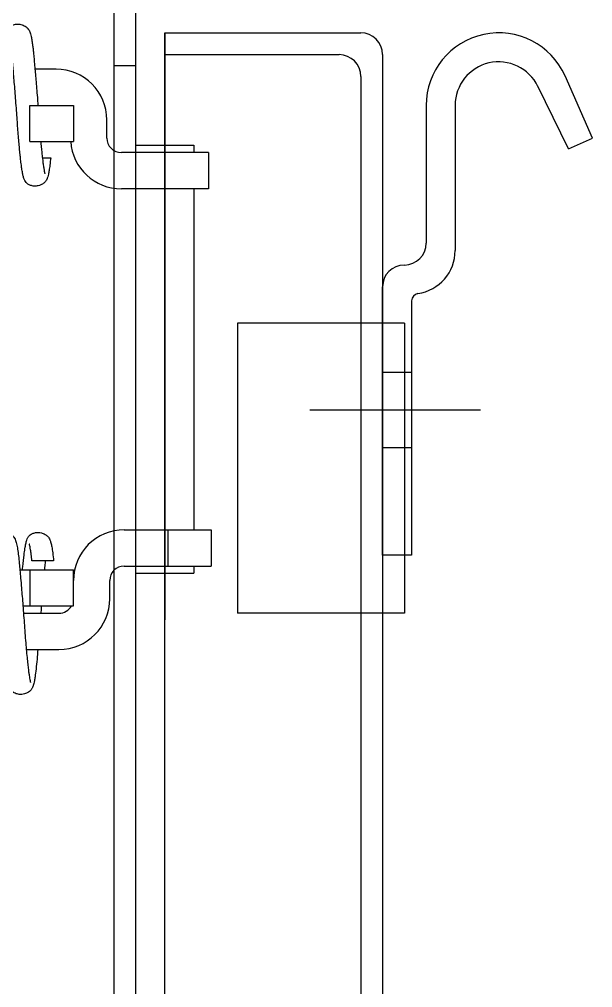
# Model space of a CAD drawing. Extents: x -3080 to 28500, y -1326 to 31609.
# Drawn here: x 14586.41 to 14590.36, y 26401.93 to 26408.6 of the extents above; entities that cross this region are included whole.
import ezdxf

# ---------------------------------------------------------------- set-up
doc = ezdxf.new("R2010")
doc.units = 0
doc.header["$LTSCALE"] = 100
doc.layers.add('0-xref', color=8, linetype='Continuous')
doc.layers.add('188K-SM-07-F10-MECH-CR PIPE-Y2257103$0$AP7P1-SM-08-FNN-120-A(4)-SMP$0$15P6-SM-08-FNN-320-A(10)-UIS-TCM$0$15P6-SM-08-FNN-00-(@10)170308-MIC$0$0-CDS', color=140, linetype='Continuous')

# ---------------------------------------------------------------- blocks, each defined once
blk = doc.blocks.new('188K-SM-07-F10-MECH-CR PIPE-Y2257103$0$CDS-CVD')
at = {"layer": '188K-SM-07-F10-MECH-CR PIPE-Y2257103$0$AP7P1-SM-08-FNN-120-A(4)-SMP$0$15P6-SM-08-FNN-320-A(10)-UIS-TCM$0$15P6-SM-08-FNN-00-(@10)170308-MIC$0$0-CDS', "ltscale": 0.1}
for p, q in [((14587.06, -72941.6358), (14587.06, -72925.4769)), ((14587.21, -72972.4769), (14587.21, -72925.4769)), ((14587.41, -72926.2522), (14588.76, -72926.2522)), ((14587.41, -72972.7522), (14587.41, -72926.2522)), ((14587.41, -72926.2522), (14587.41, -72930.298)), ((14587.41, -72926.4022), (14588.61, -72926.4022)), ((14588.91, -72926.4022), (14588.91, -72972.7522)), ((14587.06, -72926.4769), (14587.21, -72926.4769)), ((14586.66, -72926.5019), (14586.5149, -72926.5019)), ((14588.76, -72926.5522), (14588.76, -72972.4522)), ((14590.3571, -72926.9781), (14590.167, -72926.5495)), ((14590.19, -72927.0522), (14589.9796, -72926.6207)), ((14586.48, -72927.0019), (14586.48, -72926.7519)), ((14586.48, -72926.7519), (14586.78, -72926.7519)), ((14586.78, -72926.7519), (14586.78, -72927.0019)), ((14589.21, -72926.7522), (14589.21, -72927.7022)), ((14589.41, -72926.7522), (14589.41, -72927.7522)), ((14587.01, -72926.9769), (14587.01, -72926.8519)), ((14586.48, -72927.0019), (14586.78, -72927.0019)), ((14590.19, -72927.0522), (14590.3571, -72926.9781)), ((14587.41, -72927.0769), (14587.11, -72927.0769)), ((14587.21, -72927.0269), (14587.4734, -72927.0269)), ((14587.21, -72927.0769), (14587.21, -72927.0269)), ((14587.41, -72927.0769), (14587.41, -72927.3269)), ((14587.71, -72927.0769), (14587.41, -72927.0769)), ((14587.4734, -72927.0269), (14587.61, -72927.0269)), ((14587.61, -72927.0269), (14587.61, -72927.0769)), ((14587.71, -72927.0769), (14587.71, -72927.3269)), ((14586.5662, -72927.1127), (14586.6236, -72927.1127)), ((14587.41, -72927.3269), (14587.11, -72927.3269)), ((14587.21, -72929.6769), (14587.21, -72927.3269)), ((14587.71, -72927.3269), (14587.41, -72927.3269)), ((14587.61, -72927.3269), (14587.61, -72929.6769)), ((14588.91, -72929.8522), (14588.91, -72928.0022)), ((14589.11, -72928.0986), (14589.11, -72929.8522)), ((14587.91, -72928.2522), (14587.91, -72930.2522)), ((14589.06, -72928.2522), (14587.91, -72928.2522)), ((14588.76, -72928.2522), (14588.76, -72930.2522)), ((14589.06, -72928.2522), (14589.06, -72930.2522)), ((14589.11, -72928.5922), (14588.91, -72928.5922)), ((14589.5836, -72928.8522), (14588.4087, -72928.8522)), ((14589.11, -72929.1122), (14588.91, -72929.1122)), ((14587.13, -72929.6769), (14587.43, -72929.6769)), ((14587.43, -72929.6769), (14587.43, -72929.9269)), ((14587.43, -72929.6769), (14587.73, -72929.6769)), ((14587.73, -72929.6769), (14587.73, -72929.9269)), ((14589.11, -72929.8522), (14588.91, -72929.8522)), ((14586.6436, -72929.8911), (14586.4936, -72929.8911)), ((14587.13, -72929.9269), (14587.43, -72929.9269)), ((14587.21, -72929.9769), (14587.21, -72929.9269)), ((14587.43, -72929.9269), (14587.73, -72929.9269)), ((14587.61, -72929.9269), (14587.61, -72929.9769)), ((14586.4108, -72929.9519), (14586.48, -72929.9519)), ((14586.48, -72929.9519), (14586.48, -72930.2019)), ((14586.48, -72929.9519), (14586.78, -72929.9519)), ((14586.78, -72930.2019), (14586.78, -72929.9519)), ((14587.21, -72929.9769), (14587.4734, -72929.9769)), ((14587.4734, -72929.9769), (14587.61, -72929.9769)), ((14587.03, -72930.1519), (14587.03, -72930.0269)), ((14586.432, -72930.2019), (14586.48, -72930.2019)), ((14586.48, -72930.2019), (14586.78, -72930.2019)), ((14586.4359, -72930.2519), (14586.68, -72930.2519)), ((14589.06, -72930.2522), (14587.91, -72930.2522)), ((14586.4551, -72930.5019), (14586.68, -72930.5019))]:
    blk.add_line(p, q, dxfattribs=at)
for centre, radius, start, end in [((14588.76, -72926.4022), 0.15, 0, 90), ((14589.71, -72926.7522), 0.5, 23.91565, 180), ((14588.61, -72926.5522), 0.15, 0, 90), ((14589.71, -72926.7522), 0.3, 25.98923, 180), ((14586.66, -72926.8519), 0.35, 0, 90), ((14587.11, -72926.9769), 0.35, 184.09604, 270), ((14587.11, -72926.9769), 0.1, 180, 270), ((14589.06, -72927.7022), 0.15, 270, 0), ((14589.11, -72927.7522), 0.3, 278.21321, 0), ((14589.06, -72928.0022), 0.15, 90, 180), ((14589.16, -72928.0986), 0.05, 98.21321, 180), ((14587.13, -72930.0269), 0.35, 90, 180), ((14587.13, -72930.0269), 0.1, 90, 180), ((14586.68, -72930.1519), 0.35, 270, 0), ((14586.68, -72930.1519), 0.1, 270, 330)]:
    blk.add_arc(centre, radius, start, end, dxfattribs=at)
for points, knots in [([(14586.2845, -72926.5019), (14586.2847, -72926.5), (14586.2863, -72926.4803), (14586.2895, -72926.4471), (14586.294, -72926.4017), (14586.2985, -72926.3625), (14586.3026, -72926.3299), (14586.3062, -72926.305), (14586.3095, -72926.2843), (14586.3137, -72926.2625), (14586.3204, -72926.2401), (14586.3272, -72926.2254), (14586.337, -72926.2135), (14586.3467, -72926.2057), (14586.3594, -72926.1988), (14586.3788, -72926.1927), (14586.3976, -72926.1913), (14586.4176, -72926.1939), (14586.4338, -72926.1988), (14586.4481, -72926.2062), (14586.4563, -72926.2127), (14586.4611, -72926.2177), (14586.4634, -72926.2203), (14586.4648, -72926.222), (14586.4661, -72926.2235), (14586.4676, -72926.2255), (14586.4703, -72926.2287), (14586.4718, -72926.23), (14586.4757, -72926.2358), (14586.4797, -72926.2443), (14586.4843, -72926.2582), (14586.4892, -72926.278), (14586.4941, -72926.3045), (14586.4986, -72926.336), (14586.5022, -72926.3671), (14586.5056, -72926.4005), (14586.5094, -72926.4412), (14586.5137, -72926.4875), (14586.5181, -72926.5382), (14586.5226, -72926.5914), (14586.5275, -72926.6509), (14586.5319, -72926.7054), (14586.5344, -72926.7396), (14586.5354, -72926.7519)], [0, 0, 0, 0, 0.004267, 0.044872, 0.082531, 0.123453, 0.159479, 0.190506, 0.217405, 0.250424, 0.284727, 0.324729, 0.343329, 0.359209, 0.372222, 0.383527, 0.405085, 0.41711, 0.428767, 0.439457, 0.449405, 0.453345, 0.454954, 0.45643, 0.457903, 0.459511, 0.463548, 0.478976, 0.496612, 0.527343, 0.557818, 0.589965, 0.633991, 0.671782, 0.703589, 0.734388, 0.770717, 0.813069, 0.848802, 0.887823, 0.929915, 0.974734, 1, 1, 1, 1]), ([(14586.6236, -72927.1127), (14586.6217, -72927.1303), (14586.6182, -72927.1633), (14586.6128, -72927.2), (14586.6079, -72927.2256), (14586.6037, -72927.2422), (14586.6002, -72927.2529), (14586.597, -72927.2607), (14586.5908, -72927.2727), (14586.5759, -72927.289), (14586.5563, -72927.3006), (14586.5386, -72927.3063), (14586.5241, -72927.3085), (14586.5094, -72927.3087), (14586.4932, -72927.3068), (14586.4761, -72927.3008), (14586.4614, -72927.2919), (14586.4517, -72927.2823), (14586.4439, -72927.2696), (14586.4367, -72927.2509), (14586.4304, -72927.2253), (14586.4255, -72927.196), (14586.4209, -72927.1631), (14586.4165, -72927.1278), (14586.4123, -72927.0893), (14586.4083, -72927.0486), (14586.4041, -72927.0024), (14586.3998, -72926.9512), (14586.3955, -72926.8954), (14586.3913, -72926.8347), (14586.3866, -72926.7697), (14586.3815, -72926.703), (14586.3764, -72926.6384), (14586.3715, -72926.579), (14586.367, -72926.5258), (14586.3625, -72926.4747), (14586.3582, -72926.4278), (14586.3542, -72926.3862), (14586.3507, -72926.353), (14586.347, -72926.3248), (14586.3438, -72926.303), (14586.3409, -72926.2863), (14586.3388, -72926.2764), (14586.3376, -72926.2719), (14586.3379, -72926.2716), (14586.3379, -72926.2715)], [0, 0, 0, 0, 0.038629, 0.072542, 0.100999, 0.123562, 0.140015, 0.150612, 0.163548, 0.177301, 0.192835, 0.20573, 0.214742, 0.221449, 0.230215, 0.242372, 0.250621, 0.267336, 0.28886, 0.317278, 0.343535, 0.374908, 0.402787, 0.432735, 0.457181, 0.483201, 0.510636, 0.539278, 0.568875, 0.59958, 0.632617, 0.666929, 0.699862, 0.73101, 0.760148, 0.78713, 0.819629, 0.848169, 0.873771, 0.896782, 0.926352, 0.949664, 0.973765, 0.992735, 1, 1, 1, 1]), ([(14586.5546, -72927.0019), (14586.5548, -72927.004), (14586.5563, -72927.0216), (14586.5592, -72927.0511), (14586.5631, -72927.089), (14586.5671, -72927.1239), (14586.5712, -72927.1559), (14586.5753, -72927.1842), (14586.5788, -72927.2045), (14586.5809, -72927.2172), (14586.5834, -72927.2251), (14586.5826, -72927.2247), (14586.5825, -72927.2247)], [0, 0, 0, 0, 0.016894, 0.145004, 0.265288, 0.377059, 0.512077, 0.641514, 0.776196, 0.87953, 0.984642, 1, 1, 1, 1]), ([(14586.1902, -72929.9519), (14586.1907, -72929.9461), (14586.1938, -72929.9114), (14586.1989, -72929.8681), (14586.205, -72929.8212), (14586.2104, -72929.7891), (14586.2153, -72929.7641), (14586.2247, -72929.7373), (14586.2373, -72929.7185), (14586.2516, -72929.7068), (14586.2648, -72929.7003), (14586.2786, -72929.6965), (14586.2986, -72929.6945), (14586.3237, -72929.6972), (14586.3482, -72929.7082), (14586.3626, -72929.7201), (14586.3726, -72929.7318), (14586.3777, -72929.7414), (14586.3839, -72929.7571), (14586.3883, -72929.7739), (14586.3919, -72929.7912), (14586.3963, -72929.8168), (14586.4014, -72929.8547), (14586.4063, -72929.9039), (14586.4113, -72929.9563), (14586.4163, -72930.0121), (14586.4216, -72930.0732), (14586.4268, -72930.1368), (14586.4319, -72930.2002), (14586.4371, -72930.2675), (14586.4423, -72930.3371), (14586.4471, -72930.4063), (14586.4523, -72930.4717), (14586.4576, -72930.5304), (14586.4626, -72930.5806), (14586.4672, -72930.6221), (14586.4713, -72930.6551), (14586.4749, -72930.6804), (14586.4781, -72930.7007), (14586.4809, -72930.7158), (14586.4826, -72930.725), (14586.4841, -72930.7295), (14586.4834, -72930.7289), (14586.4832, -72930.7288)], [0, 0, 0, 0, 0.009839, 0.059155, 0.089783, 0.118409, 0.145898, 0.171611, 0.20262, 0.218414, 0.231897, 0.24283, 0.251267, 0.2665, 0.282462, 0.290538, 0.299678, 0.321642, 0.342979, 0.362298, 0.382837, 0.402945, 0.440444, 0.478907, 0.50689, 0.538872, 0.574822, 0.604232, 0.635492, 0.66829, 0.702232, 0.737133, 0.771894, 0.805063, 0.836215, 0.865031, 0.891304, 0.914924, 0.935866, 0.959679, 0.979209, 0.995164, 1, 1, 1, 1]), ([(14586.4288, -72929.9519), (14586.4294, -72929.945), (14586.4329, -72929.906), (14586.4387, -72929.8573), (14586.4458, -72929.806), (14586.452, -72929.7715), (14586.4567, -72929.7505), (14586.4639, -72929.732), (14586.4759, -72929.7157), (14586.4952, -72929.7028), (14586.5168, -72929.6962), (14586.5387, -72929.6946), (14586.5602, -72929.6973), (14586.5821, -72929.7059), (14586.5958, -72929.7156), (14586.6051, -72929.7245), (14586.612, -72929.7343), (14586.6187, -72929.7477), (14586.625, -72929.7672), (14586.6313, -72929.7957), (14586.6377, -72929.8359), (14586.6416, -72929.872), (14586.6436, -72929.8911)], [0, 0, 0, 0, 0.0251093, 0.1426474, 0.2203727, 0.2967415, 0.3706749, 0.4206268, 0.4641966, 0.4991965, 0.5248722, 0.5466766, 0.5739988, 0.6075998, 0.6251015, 0.6439113, 0.6739431, 0.7153451, 0.7691998, 0.8352872, 0.9127563, 1, 1, 1, 1]), ([(14586.5349, -72930.5019), (14586.5329, -72930.5244), (14586.5284, -72930.5738), (14586.5225, -72930.6367), (14586.5164, -72930.6848), (14586.5112, -72930.7159), (14586.5072, -72930.735), (14586.5036, -72930.7481), (14586.5005, -72930.7573), (14586.4973, -72930.7646), (14586.4938, -72930.7713), (14586.4895, -72930.7779), (14586.4825, -72930.7863), (14586.4686, -72930.7977), (14586.4525, -72930.8056), (14586.4324, -72930.811), (14586.4101, -72930.8126), (14586.3817, -72930.8073), (14586.3575, -72930.7926), (14586.3441, -72930.7742), (14586.337, -72930.7544), (14586.3324, -72930.7338), (14586.3269, -72930.7035), (14586.3216, -72930.6665), (14586.3164, -72930.6237), (14586.3112, -72930.5746), (14586.3054, -72930.514), (14586.3001, -72930.4495), (14586.2958, -72930.3911), (14586.2924, -72930.3424), (14586.2885, -72930.2896), (14586.2842, -72930.2326), (14586.2795, -72930.1724), (14586.2746, -72930.1114), (14586.2698, -72930.0531), (14586.2652, -72930.0003), (14586.2611, -72929.9543), (14586.2574, -72929.9151), (14586.2542, -72929.8819), (14586.2502, -72929.8457), (14586.2452, -72929.8099), (14586.2407, -72929.7865), (14586.238, -72929.776), (14586.2378, -72929.7746), (14586.2377, -72929.774)], [0, 0, 0, 0, 0.036692, 0.080546, 0.122483, 0.148726, 0.170854, 0.188541, 0.201708, 0.21138, 0.21958, 0.22937, 0.236592, 0.244838, 0.256493, 0.265093, 0.276024, 0.291401, 0.310219, 0.333264, 0.359838, 0.388851, 0.416507, 0.450366, 0.480453, 0.506551, 0.54342, 0.584764, 0.606878, 0.630062, 0.65505, 0.68184, 0.710337, 0.740375, 0.770077, 0.798021, 0.824072, 0.848165, 0.870334, 0.891275, 0.929661, 0.965694, 0.984076, 1, 1, 1, 1]), ([(14586.4936, -72929.8911), (14586.492, -72929.8759), (14586.489, -72929.8474), (14586.4847, -72929.8163), (14586.4812, -72929.7954), (14586.4782, -72929.7824), (14586.4769, -72929.7764), (14586.4752, -72929.7724), (14586.476, -72929.7733), (14586.4761, -72929.7735)], [0, 0, 0, 0, 0.24457, 0.459789, 0.64239, 0.790549, 0.903515, 0.981243, 1, 1, 1, 1]), ([(14586.5859, -72929.8911), (14586.5853, -72929.896), (14586.5833, -72929.9133), (14586.5811, -72929.934), (14586.5795, -72929.9509), (14586.5794, -72929.9519)], [0, 0, 0, 0, 0.26788, 0.955572, 1, 1, 1, 1]), ([(14586.5591, -72930.2019), (14586.5589, -72930.2056), (14586.5577, -72930.2222), (14586.5564, -72930.2389), (14586.5554, -72930.2519)], [0, 0, 0, 0, 0.225344, 1, 1, 1, 1])]:
    blk.add_open_spline(points, degree=3, knots=knots, dxfattribs=at)
blk = doc.blocks.new('188K-SM-07-F10-MECH-CR PIPE-Y2257103')
blk.add_blockref('188K-SM-07-F10-MECH-CR PIPE-Y2257103$0$CDS-CVD', (0, 99334.7631))

msp = doc.modelspace()

# ---------------------------------------------------------------- block references
at = {"layer": '0-xref'}
msp.add_blockref('188K-SM-07-F10-MECH-CR PIPE-Y2257103', (0, 0), dxfattribs=at)

doc.saveas('drawing.dxf')
